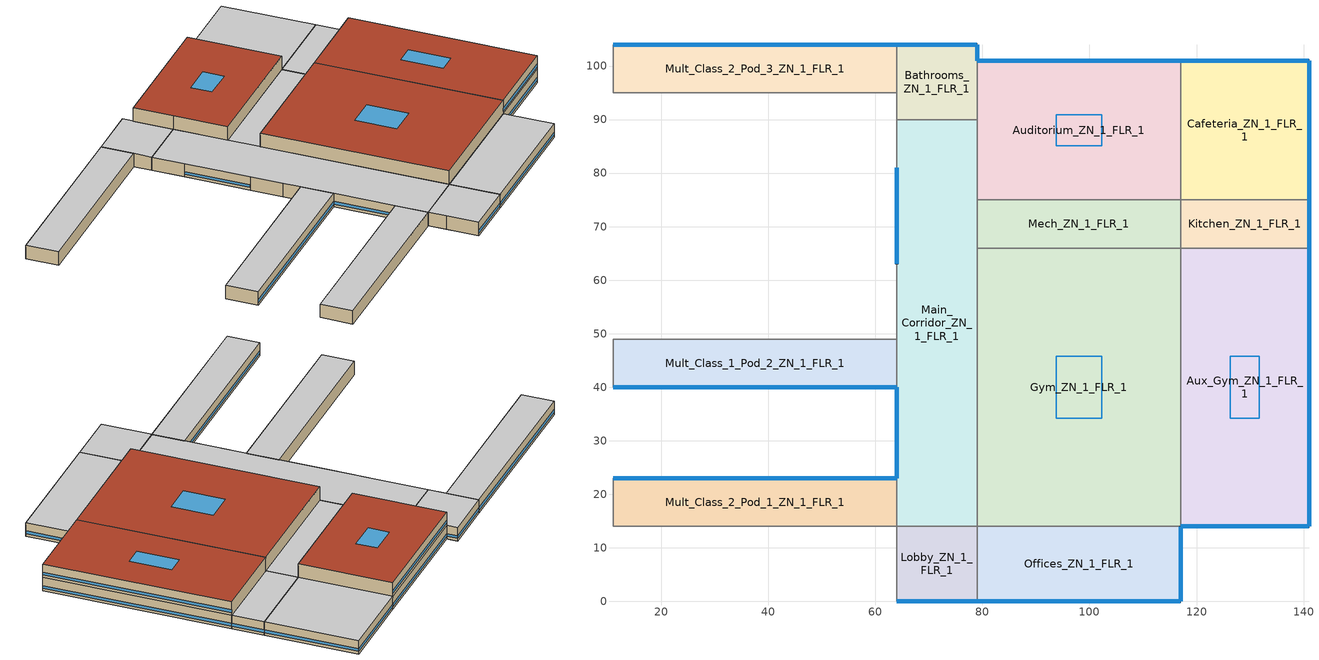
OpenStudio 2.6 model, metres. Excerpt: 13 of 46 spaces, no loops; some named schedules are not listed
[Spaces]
Kitchen_ZN_1_FLR_1
 floor ground: 141,75 141,66 117,66 117,75 z0
 wall outside: 141,66 141,75 z0:4
 wall to Cafeteria_ZN_1_FLR_1: 141,75 117,75 z0:4
 wall to Aux_Gym_ZN_1_FLR_1: 117,66 141,66 z0:4
 wall to Mech_ZN_1_FLR_1: 117,75 117,66 z0:4
 window: 141,66.03 141,74.97 z0.76:1.57
 ceiling to LIBRARY_MEDIA_CENTER_ZN_1_FLR_2: 141,66 141,75 117,75 117,66 z4
Gym_ZN_1_FLR_1
 floor ground: 117,66 117,14 79,14 79,66 z0
 wall to Aux_Gym_ZN_1_FLR_1: 117,14 117,66 z4:8; 117,14 117,66 z0:4
 wall to Main_Corridor_ZN_1_FLR_1: 79,66 79,14 z0:4
 wall to Offices_ZN_1_FLR_1: 79,14 117,14 z0:4
 wall to Offices_ZN_1_FLR_2: 79,14 117,14 z4:8
 wall to Mech_ZN_1_FLR_2: 117,66 79,66 z4:8
 wall to Mech_ZN_1_FLR_1: 117,66 79,66 z0:4
 wall to Main_Corridor_ZN_1_FLR_2: 79,66 79,14 z4:8
 roof outside: 117,14 117,66 79,66 79,14 z8
 skylight: 102.25,34.19 102.25,45.81 93.75,45.81 93.75,34.19 z8
Offices_ZN_1_FLR_1
 floor ground: 117,14 117,0 79,0 79,14 z0
 wall outside: 79,0 117,0 117,14 z0:4
 wall to Lobby_ZN_1_FLR_1: 79,14 79,0 z0:4
 window: 79.03,0 116.97,0 / 117,0.03 117,13.97 z0.76:1.56
 ceiling to Offices_ZN_1_FLR_2: 117,0 117,14 79,14 79,0 z4
Auditorium_ZN_1_FLR_1
 floor ground: 117,101 117,75 79,75 79,101 z0
 wall outside: 117,101 79,101 z4:8; 117,101 79,101 z0:4
 wall to LIBRARY_MEDIA_CENTER_ZN_1_FLR_2: 117,75 117,101 z4:8
 wall to Main_Corridor_ZN_1_FLR_1: 79,90 79,75 z0:4
 wall to Cafeteria_ZN_1_FLR_1: 117,75 117,101 z0:4
 wall to Bathrooms_ZN_1_FLR_2: 79,101 79,90 z4:8
 wall to Bathrooms_ZN_1_FLR_1: 79,101 79,90 z0:4
 wall to Main_Corridor_ZN_1_FLR_2: 79,90 79,75 z4:8
 wall to Mech_ZN_1_FLR_2: 79,75 117,75 z4:8
 wall to Mech_ZN_1_FLR_1: 79,75 117,75 z0:4
 window: 116.97,101 79.03,101 z0.76:1.56; 116.97,101 79.03,101 z4.76:5.56
 roof outside: 117,75 117,101 79,101 79,75 z8
 skylight: 102.25,85.09 102.25,90.91 93.75,90.91 93.75,85.09 z8
Aux_Gym_ZN_1_FLR_1
 floor ground: 141,66 141,14 117,14 117,66 z0
 wall outside: 117,14 141,14 141,66 z0:4; 117,14 141,14 141,66 z4:8
 wall to LIBRARY_MEDIA_CENTER_ZN_1_FLR_2: 141,66 117,66 z4:8
 window: 117.03,14 140.97,14 / 141,14.03 141,65.97 z0.76:1.56; 117.03,14 140.97,14 / 141,14.03 141,65.97 z4.76:5.56
 roof outside: 141,14 141,66 117,66 117,14 z8
 skylight: 131.68,34.19 131.68,45.81 126.32,45.81 126.32,34.19 z8
Cafeteria_ZN_1_FLR_1
 floor ground: 141,101 141,75 117,75 117,101 z0
 wall outside: 141,75 141,101 117,101 z0:4
 window: 141,75.03 141,100.97 / 140.97,101 117.03,101 z0.76:1.56
 ceiling to LIBRARY_MEDIA_CENTER_ZN_1_FLR_2: 141,75 141,101 117,101 117,75 z4
Main_Corridor_ZN_1_FLR_1
 floor ground: 79,90 79,14 64,14 64,90 z0
 wall outside: 64,81 64,63 / 64,40 64,23 z0:4
 wall to Mult_Class_2_Pod_1_ZN_1_FLR_1: 64,23 64,14 z0:4
 wall to Mult_Class_2_Pod_2_ZN_1_FLR_1: 64,63 64,54 z0:4
 wall to Lobby_ZN_1_FLR_1: 64,14 79,14 z0:4
 wall to Mult_Class_1_Pod_3_ZN_1_FLR_1: 64,90 64,81 z0:4
 wall to Mech_ZN_1_FLR_1: 79,66 79,75 z0:4
 wall to Mult_Class_1_Pod_2_ZN_1_FLR_1: 64,49 64,40 z0:4
 wall to Corridor_Pod_2_ZN_1_FLR_1: 64,54 64,49 z0:4
 wall to Bathrooms_ZN_1_FLR_1: 79,90 64,90 z0:4
 window: 64,39.97 64,23.03 / 64,80.97 64,63.03 z0.76:1.56
 ceiling to Main_Corridor_ZN_1_FLR_2: 79,14 79,90 64,90 64,14 z4
Bathrooms_ZN_1_FLR_1
 floor ground: 79,104 79,90 64,90 64,104 z0
 wall outside: 79,101 79,104 64,104 z0:4
 wall to Corridor_Pod_3_ZN_1_FLR_1: 64,95 64,90 z0:4
 wall to Mult_Class_2_Pod_3_ZN_1_FLR_1: 64,104 64,95 z0:4
 window: 79,101.03 79,103.97 z0.76:1.58; 78.97,104 64.03,104 z0.76:1.56
 ceiling to Bathrooms_ZN_1_FLR_2: 79,90 79,104 64,104 64,90 z4
Mult_Class_2_Pod_1_ZN_1_FLR_1
 floor ground: 64,23 64,14 11,14 11,23 z0
 wall outside: 64,23 11,23 z0:4
 wall to Corner_Class_2_Pod_1_ZN_1_FLR_1: 11,23 11,14 z0:4
 wall to Corridor_Pod_1_ZN_1_FLR_1: 11,14 64,14 z0:4
 window: 63.97,23 11.03,23 z0.76:1.56
 ceiling to Mult_Class_2_Pod_1_ZN_1_FLR_2: 64,14 64,23 11,23 11,14 z4
Lobby_ZN_1_FLR_1
 floor ground: 79,14 79,0 64,0 64,14 z0
 wall outside: 64,0 79,0 z0:4
 wall to Corridor_Pod_1_ZN_1_FLR_1: 64,14 64,9 z0:4
 wall to Mult_Class_1_Pod_1_ZN_1_FLR_1: 64,9 64,0 z0:4
 window: 64.03,0 78.97,0 z0.76:1.56
 ceiling to Lobby_ZN_1_FLR_2: 79,0 79,14 64,14 64,0 z4
Mult_Class_2_Pod_3_ZN_1_FLR_1
 floor ground: 64,104 64,95 11,95 11,104 z0
 wall outside: 64,104 11,104 z0:4
 wall to Corner_Class_2_Pod_3_ZN_1_FLR_1: 11,104 11,95 z0:4
 wall to Corridor_Pod_3_ZN_1_FLR_1: 11,95 64,95 z0:4
 window: 63.97,104 11.03,104 z0.76:1.56
 ceiling to Mult_Class_2_Pod_3_ZN_1_FLR_2: 64,95 64,104 11,104 11,95 z4
Mech_ZN_1_FLR_1
 floor ground: 117,75 117,66 79,66 79,75 z0
 ceiling to Mech_ZN_1_FLR_2: 117,66 117,75 79,75 79,66 z4
Mult_Class_1_Pod_2_ZN_1_FLR_1
 floor ground: 64,49 64,40 11,40 11,49 z0
 wall outside: 11,40 64,40 z0:4
 wall to Corner_Class_1_Pod_2_ZN_1_FLR_1: 11,49 11,40 z0:4
 wall to Corridor_Pod_2_ZN_1_FLR_1: 64,49 11,49 z0:4
 window: 11.03,40 63.97,40 z0.76:1.56
 ceiling to Mult_Class_1_Pod_2_ZN_1_FLR_2: 64,40 64,49 11,49 11,40 z4
[Material:NoMass] Roughness=Smooth; Thermal Absorptance=0.9; Solar Absorptance=0.7
Name | Thermal Resistance {m2-K/W} | Visible Absorptance
Typical Carpet Pad | 0.21648 | 0.8
Typical Insulation 1 | 6.78179 | 0.7
Typical Insulation 2 | 5.19354 | 0.7
Typical Insulation 3 | 7.04224 | 0.7
Typical Carpet Pad 2 | 2.57255 | 0.8
Typical Carpet Pad 3 | 4.69593 | 0.8
Typical Insulation 4 | 0.624982 | 0.7
Typical Insulation 5 | 0.625 | 0.7
[Material]
Name | Roughness | Thickness {m} | Conductivity {W/m-K} | Density {kg/m3} | Specific Heat {J/kg-K} | Thermal Absorptance | Solar Absorptance | Visible Absorptance
100mm Normalweight concrete floor | MediumSmooth | 0.1016 | 2.31 | 2322 | 832
G01 13mm gypsum board | Smooth | 0.0127 | 0.16 | 800 | 1090 | 0.9 | 0.7 | 0.5
G05 25mm wood | MediumSmooth | 0.0254 | 0.15 | 608 | 1630 | 0.9 | 0.5 | 0.5
4 in. Normalweight Concrete Floor | MediumRough | 0.1016 | 2.31 | 2322 | 832 | 0.9 | 0.7 | 0.7
1IN Stucco | Smooth | 0.0253 | 0.6918 | 1858 | 837 | 0.9 | 0.7 | 0.92
8IN CONCRETE HW RefBldg | Rough | 0.2032 | 1.311 | 2240 | 836.8 | 0.9 | 0.7 | 0.7
1/2IN Gypsum | Smooth | 0.0127 | 0.16 | 784.9 | 830 | 0.9 | 0.4 | 0.4
Metal Roof Surface; F08 Metal surface | Smooth | 0.0008 | 45.28 | 7824 | 500 | 0.9 | 0.7 | 0.7
6 in. Normalweight Concrete Floor | MediumRough | 0.1524 | 2.31 | 2322 | 832 | 0.9 | 0.7 | 0.7
[Construction]
BTAP-Int-Floor: 100mm Normalweight concrete floor, Typical Carpet Pad
BTAP-Int-Wall: G01 13mm gypsum board, G01 13mm gypsum board
BTAP-Int-Ceiling: Typical Carpet Pad, 100mm Normalweight concrete floor
BTAP-Ext-DaylightDiffuser: SimpleGlazing
BTAP-Int-Door: G05 25mm wood
BTAP-Ext-Floor-Mass:U-0.142: Typical Insulation 1, 4 in. Normalweight Concrete Floor, Typical Carpet Pad
BTAP-Ext-Wall-Mass:U-0.183: 1IN Stucco, 8IN CONCRETE HW RefBldg, Typical Insulation 2, 1/2IN Gypsum
BTAP-Ext-Roof-Metal:U-0.142: Metal Roof Surface, Typical Insulation 3
BTAP-Grnd-Floor-Mass:U-0.379: 6 in. Normalweight Concrete Floor, Typical Carpet Pad 2
BTAP-Grnd-Roof-Mass:U-0.21: 6 in. Normalweight Concrete Floor, Typical Carpet Pad 3
BTAP-Ext-Door:U-1.6: F08 Metal surface, Typical Insulation 4
BTAP-Ext-OverHeadDoor:U-1.6: Typical Insulation 5
BTAP-Ext-DaylightDiffuser:U=0.160 SHGC=0.600: SimpleGlazing:U=0.160 SHGC=0.600
[DefaultConstructionSet]
BTAP-Mass at hdd = 8550.0: Default Exterior Surface Constructions=BTAP-Mass at hdd = 8550.0; Default Interior Surface Constructions=Default Surface Constructions 2; Default Ground Contact Surface Constructions=BTAP-Mass at hdd = 8550.0 1; Default Exterior SubSurface Constructions=BTAP-Mass at hdd = 8550.0; Default Interior SubSurface Constructions=Default Sub Surface Constructions 2; Interior Partition Construction=BTAP-Int-Door
[DefaultSurfaceConstructions]
Name | Floor Construction | Wall Construction | Roof Ceiling Construction
Default Surface Constructions 2 | BTAP-Int-Floor | BTAP-Int-Wall | BTAP-Int-Ceiling
BTAP-Mass at hdd = 8550.0 | BTAP-Ext-Floor-Mass:U-0.142 | BTAP-Ext-Wall-Mass:U-0.183 | BTAP-Ext-Roof-Metal:U-0.142
BTAP-Mass at hdd = 8550.0 1 | BTAP-Grnd-Floor-Mass:U-0.379 | BTAP-Grnd-Roof-Mass:U-0.21 | BTAP-Grnd-Roof-Mass:U-0.21
[DefaultSubSurfaceConstructions]
Name | Fixed Window Construction | Operable Window Construction | Door Construction | Glass Door Construction | Overhead Door Construction | Skylight Construction | Tubular Daylight Dome Construction | Tubular Daylight Diffuser Construction
Default Sub Surface Constructions 2 | BTAP-Ext-DaylightDiffuser | BTAP-Ext-DaylightDiffuser | BTAP-Int-Door
BTAP-Mass at hdd = 8550.0 | BTAP-Ext-DaylightDiffuser:U=0.160 SHGC=0.600 | BTAP-Ext-DaylightDiffuser:U=0.160 SHGC=0.600 | BTAP-Ext-Door:U-1.6 | BTAP-Ext-DaylightDiffuser:U=0.160 SHGC=0.600 | BTAP-Ext-OverHeadDoor:U-1.6 | BTAP-Ext-DaylightDiffuser:U=0.160 SHGC=0.600 | BTAP-Ext-DaylightDiffuser:U=0.160 SHGC=0.600 | BTAP-Ext-DaylightDiffuser:U=0.160 SHGC=0.600
[WindowMaterial:SimpleGlazingSystem] Solar Heat Gain Coefficient=0.6; Visible Transmittance=0.21
Name | U-Factor {W/m2-K}
SimpleGlazing | 2.2
SimpleGlazing:U=0.160 SHGC=0.600 | 1.6
[Space] Building Story=Building Story 1; Part of Total Floor Area=Yes
Name | Space Type | Thermal Zone
Kitchen_ZN_1_FLR_1 | Space Function Food preparation | Sp-Kitchen_ZN_1_FLR_1 Sys-3 Flr-1 Sch-B HPlcmt-east ZN
Gym_ZN_1_FLR_1 | Space Function Gym - play | Sp-Gym_ZN_1_FLR_1 Sys-3 Flr-1 Sch-B HPlcmt-core ZN
Offices_ZN_1_FLR_1 | Space Function Office - enclosed | Sp-Offices_ZN_1_FLR_1 Sys-3 Flr-1 Sch-A HPlcmt-south ZN
Auditorium_ZN_1_FLR_1 | Space Function Audience - auditorium | Sp-Auditorium_ZN_1_FLR_1 Sys-3 Flr-1 Sch-C HPlcmt-north ZN
Aux_Gym_ZN_1_FLR_1 | Space Function Gym - play | Sp-Aux_Gym_ZN_1_FLR_1 Sys-3 Flr-1 Sch-B HPlcmt-east ZN
Mult_Class_1_Pod_2_ZN_1_FLR_1 | Space Function Classroom/lecture/training | Sp-Mult_Class_1_Pod_2_ZN_1_FLR_1 Sys-3 Flr-1 Sch-D HPlcmt-south ZN
Mult_Class_2_Pod_1_ZN_1_FLR_1 | Space Function Classroom/lecture/training | Sp-Mult_Class_2_Pod_1_ZN_1_FLR_1 Sys-3 Flr-1 Sch-D HPlcmt-north ZN
Cafeteria_ZN_1_FLR_1 | Space Function Conf./meet./multi-purpose | Sp-Cafeteria_ZN_1_FLR_1 Sys-3 Flr-1 Sch-C HPlcmt-east ZN
Mech_ZN_1_FLR_1 | Space Function Electrical/Mechanical-sch-D | Sp-Mech_ZN_1_FLR_1 Sys-3 Flr-1 Sch-D HPlcmt-core ZN
Main_Corridor_ZN_1_FLR_1 | Space Function Corr. >= 2.4m wide-sch-D | Sp-Main_Corridor_ZN_1_FLR_1 Sys-3 Flr-1 Sch-D HPlcmt-west ZN
Bathrooms_ZN_1_FLR_1 | Space Function Washroom-sch-D | Sp-Bathrooms_ZN_1_FLR_1 Sys-3 Flr-1 Sch-D HPlcmt-north ZN
Lobby_ZN_1_FLR_1 | Space Function Lobby - elevator | Sp-Lobby_ZN_1_FLR_1 Sys-3 Flr-1 Sch-C HPlcmt-south ZN
Mult_Class_2_Pod_3_ZN_1_FLR_1 | Space Function Classroom/lecture/training | Sp-Mult_Class_2_Pod_3_ZN_1_FLR_1 Sys-3 Flr-1 Sch-D HPlcmt-north ZN
[BuildingStory]
Building Story 1: Nominal Z Coordinate {m}=0
[SpaceType] Standards Building Type=Space Function
Name | Default Schedule Set | Design Specification Outdoor Air Object | Standards Space Type
Space Function Audience - auditorium | Space Function Audience - auditorium Schedule Set | Space Function Audience - auditorium Ventilation | Audience - auditorium
Space Function Gym - play | Space Function Gym - play Schedule Set | Space Function Gym - play Ventilation | Gym - play
Space Function Washroom-sch-D | Space Function Washroom-sch-D Schedule Set | Space Function Washroom-sch-D Ventilation | Washroom-sch-D
Space Function Conf./meet./multi-purpose | Space Function Conf./meet./multi-purpose Schedule Set | Space Function Conf./meet./multi-purpose Ventilation | Conf./meet./multi-purpose
Space Function Food preparation | Space Function Food preparation Schedule Set | Space Function Food preparation Ventilation | Food preparation
Space Function Lobby - elevator | Space Function Lobby - elevator Schedule Set | Space Function Lobby - elevator Ventilation | Lobby - elevator
Space Function Electrical/Mechanical-sch-D | Space Function Electrical/Mechanical-sch-D Schedule Set | Space Function Electrical/Mechanical-sch-D Ventilation | Electrical/Mechanical-sch-D
Space Function Office - enclosed | Space Function Office - enclosed Schedule Set | Space Function Office - enclosed Ventilation | Office - enclosed
[People:Definition] Number of People Calculation Method=People/Area; Fraction Radiant=0.3
Name | People per Space Floor Area {person/m2}
Space Function Audience - auditorium People Definition; Space Function Conf./meet./multi-purpose People Definition; Space Function Gym - play People Definition | 0.199993
Space Function Food preparation People Definition; Space Function Office - enclosed People Definition | 0.0500522
[People] Work Efficiency Schedule=Work Efficiency Schedule; Clothing Insulation Schedule=Clothing Schedule; Air Velocity Schedule=Air Velocity Schedule; Multiplier=1
Name | People Definition | Space or SpaceType
Space Function Audience - auditorium People | Space Function Audience - auditorium People Definition | Space Function Audience - auditorium
Space Function Conf./meet./multi-purpose People | Space Function Conf./meet./multi-purpose People Definition | Space Function Conf./meet./multi-purpose
Space Function Electrical/Mechanical-sch-D People | Space Function Electrical/Mechanical-sch-D People Definition | Space Function Electrical/Mechanical-sch-D
Space Function Food preparation People | Space Function Food preparation People Definition | Space Function Food preparation
Space Function Gym - play People | Space Function Gym - play People Definition | Space Function Gym - play
Space Function Lobby - elevator People | Space Function Lobby - elevator People Definition | Space Function Lobby - elevator
Space Function Office - enclosed People | Space Function Office - enclosed People Definition | Space Function Office - enclosed
Space Function Washroom-sch-D People | Space Function Washroom-sch-D People Definition | Space Function Washroom-sch-D
[Lights:Definition] Design Level Calculation Method=Watts/Area; Fraction Radiant=0.5; Fraction Visible=0.2
Name | Watts per Space Floor Area {W/m2}
Space Function Audience - auditorium Lights Definition | 8.49993
Space Function Conf./meet./multi-purpose Lights Definition | 11.8799
Space Function Food preparation Lights Definition | 10.6999
Space Function Gym - play Lights Definition | 12.8999
Space Function Office - enclosed Lights Definition | 11.8999
[Lights] Fraction Replaceable=1
Name | Lights Definition | Space or SpaceType
Space Function Audience - auditorium Lights | Space Function Audience - auditorium Lights Definition | Space Function Audience - auditorium
Space Function Conf./meet./multi-purpose Lights | Space Function Conf./meet./multi-purpose Lights Definition | Space Function Conf./meet./multi-purpose
Space Function Electrical/Mechanical-sch-D Lights | Space Function Electrical/Mechanical-sch-D Lights Definition | Space Function Electrical/Mechanical-sch-D
Space Function Food preparation Lights | Space Function Food preparation Lights Definition | Space Function Food preparation
Space Function Gym - play Lights | Space Function Gym - play Lights Definition | Space Function Gym - play
Space Function Lobby - elevator Lights | Space Function Lobby - elevator Lights Definition | Space Function Lobby - elevator
Space Function Office - enclosed Lights | Space Function Office - enclosed Lights Definition | Space Function Office - enclosed
Space Function Washroom-sch-D Lights | Space Function Washroom-sch-D Lights Definition | Space Function Washroom-sch-D
[ElectricEquipment:Definition] Design Level Calculation Method=Watts/Area; Fraction Radiant=0.5
Name | Watts per Space Floor Area {W/m2}
Space Function Audience - auditorium Elec Equip Definition | 2.49998
Space Function Conf./meet./multi-purpose Elec Equip Definition | 0.999992
Space Function Food preparation Elec Equip Definition | 9.99992
Space Function Gym - play Elec Equip Definition | 1.49999
Space Function Office - enclosed Elec Equip Definition | 7.49994
[ElectricEquipment]
Name | Electric Equipment Definition | Space or SpaceType
Space Function Audience - auditorium Elec Equip | Space Function Audience - auditorium Elec Equip Definition | Space Function Audience - auditorium
Space Function Conf./meet./multi-purpose Elec Equip | Space Function Conf./meet./multi-purpose Elec Equip Definition | Space Function Conf./meet./multi-purpose
Space Function Electrical/Mechanical-sch-D Elec Equip | Space Function Electrical/Mechanical-sch-D Elec Equip Definition | Space Function Electrical/Mechanical-sch-D
Space Function Food preparation Elec Equip | Space Function Food preparation Elec Equip Definition | Space Function Food preparation
Space Function Gym - play Elec Equip | Space Function Gym - play Elec Equip Definition | Space Function Gym - play
Space Function Lobby - elevator Elec Equip | Space Function Lobby - elevator Elec Equip Definition | Space Function Lobby - elevator
Space Function Office - enclosed Elec Equip | Space Function Office - enclosed Elec Equip Definition | Space Function Office - enclosed
Space Function Washroom-sch-D Elec Equip | Space Function Washroom-sch-D Elec Equip Definition | Space Function Washroom-sch-D
[DesignSpecification:OutdoorAir] Outdoor Air Method=Sum; Outdoor Air Flow per Person {m3/s-person}=0; Outdoor Air Flow Rate {m3/s}=0; Outdoor Air Flow Air Changes per Hour {1/hr}=0
Name | Outdoor Air Flow per Floor Area {m3/s-m2}
Space Function Audience - auditorium Ventilation; Space Function Lobby - elevator Ventilation | 0.0041148
Space Function Conf./meet./multi-purpose Ventilation | 0.0015748
Space Function Electrical/Mechanical-sch-D Ventilation; Space Function Washroom-sch-D Ventilation | 0.0003048
Space Function Food preparation Ventilation | 0.0013716
Space Function Gym - play Ventilation | 0.001524
Space Function Office - enclosed Ventilation | 0.0004318
[DefaultScheduleSet] People Activity Level Schedule=NECB-Activity; Infiltration Schedule=Always On
Name | Number of People Schedule | Lighting Schedule | Electric Equipment Schedule
Space Function Audience - auditorium Schedule Set; Space Function Conf./meet./multi-purpose Schedule Set; Space Function Lobby - elevator Schedule Set | NECB-C-Occupancy | NECB-C-Lighting | NECB-C-Electric-Equipment
Space Function Electrical/Mechanical-sch-D Schedule Set; Space Function Washroom-sch-D Schedule Set | NECB-D-Occupancy | NECB-D-Lighting | NECB-D-Electric-Equipment
Space Function Food preparation Schedule Set; Space Function Gym - play Schedule Set | NECB-B-Occupancy | NECB-B-Lighting | NECB-B-Electric-Equipment
Space Function Office - enclosed Schedule Set | NECB-A-Occupancy | NECB-A-Lighting | NECB-A-Electric-Equipment
[ThermostatSetpoint:DualSetpoint]
Name | Heating Setpoint Temperature Schedule | Cooling Setpoint Temperature Schedule
Space Function Audience - auditorium Thermostat 2; Space Function Conf./meet./multi-purpose Thermostat 2; Space Function Lobby - elevator Thermostat 3 | NECB-C-Thermostat Setpoint-Heating | NECB-C-Thermostat Setpoint-Cooling
Space Function Gym - play Thermostat 3; Space Function Food preparation Thermostat 2; Space Function Gym - play Thermostat 4 | NECB-B-Thermostat Setpoint-Heating | NECB-B-Thermostat Setpoint-Cooling
Space Function Washroom-sch-D Thermostat 3; Space Function Classroom/lecture/training Thermostat 28; Space Function Classroom/lecture/training Thermostat 30; Space Function Corr. >= 2.4m wide-sch-D Thermostat 12; Space Function Classroom/lecture/training Thermostat 35; Space Function Electrical/Mechanical-sch-D Thermostat 3 | NECB-D-Thermostat Setpoint-Heating | NECB-D-Thermostat Setpoint-Cooling
Space Function Office - enclosed Thermostat 3 | NECB-A-Thermostat Setpoint-Heating | NECB-A-Thermostat Setpoint-Cooling
[SpaceInfiltration:DesignFlowRate] Schedule=Always On Discrete; Design Flow Rate Calculation Method=Flow/ExteriorArea; Flow per Exterior Surface Area {m3/s-m2}=0.00025; Constant Term Coefficient=0; Temperature Term Coefficient=0; Velocity Term Coefficient=0.224; Velocity Squared Term Coefficient=0
Name | Space or SpaceType
Auditorium_ZN_1_FLR_1 Infiltration | Auditorium_ZN_1_FLR_1
Aux_Gym_ZN_1_FLR_1 Infiltration | Aux_Gym_ZN_1_FLR_1
Bathrooms_ZN_1_FLR_1 Infiltration | Bathrooms_ZN_1_FLR_1
Cafeteria_ZN_1_FLR_1 Infiltration | Cafeteria_ZN_1_FLR_1
Gym_ZN_1_FLR_1 Infiltration | Gym_ZN_1_FLR_1
Kitchen_ZN_1_FLR_1 Infiltration | Kitchen_ZN_1_FLR_1
Lobby_ZN_1_FLR_1 Infiltration | Lobby_ZN_1_FLR_1
Main_Corridor_ZN_1_FLR_1 Infiltration | Main_Corridor_ZN_1_FLR_1
Mult_Class_1_Pod_2_ZN_1_FLR_1 Infiltration | Mult_Class_1_Pod_2_ZN_1_FLR_1
Mult_Class_2_Pod_1_ZN_1_FLR_1 Infiltration | Mult_Class_2_Pod_1_ZN_1_FLR_1
Mult_Class_2_Pod_3_ZN_1_FLR_1 Infiltration | Mult_Class_2_Pod_3_ZN_1_FLR_1
Offices_ZN_1_FLR_1 Infiltration | Offices_ZN_1_FLR_1
[ThermalZone] Use Ideal Air Loads=No
Name | Thermostat
Sp-Auditorium_ZN_1_FLR_1 Sys-3 Flr-1 Sch-C HPlcmt-north ZN | Space Function Audience - auditorium Thermostat 2
Sp-Cafeteria_ZN_1_FLR_1 Sys-3 Flr-1 Sch-C HPlcmt-east ZN | Space Function Conf./meet./multi-purpose Thermostat 2
Sp-Lobby_ZN_1_FLR_1 Sys-3 Flr-1 Sch-C HPlcmt-south ZN | Space Function Lobby - elevator Thermostat 3
Sp-Aux_Gym_ZN_1_FLR_1 Sys-3 Flr-1 Sch-B HPlcmt-east ZN | Space Function Gym - play Thermostat 3
Sp-Kitchen_ZN_1_FLR_1 Sys-3 Flr-1 Sch-B HPlcmt-east ZN | Space Function Food preparation Thermostat 2
Sp-Gym_ZN_1_FLR_1 Sys-3 Flr-1 Sch-B HPlcmt-core ZN | Space Function Gym - play Thermostat 4
Sp-Bathrooms_ZN_1_FLR_1 Sys-3 Flr-1 Sch-D HPlcmt-north ZN | Space Function Washroom-sch-D Thermostat 3
Sp-Mult_Class_2_Pod_1_ZN_1_FLR_1 Sys-3 Flr-1 Sch-D HPlcmt-north ZN | Space Function Classroom/lecture/training Thermostat 28
Sp-Mult_Class_2_Pod_3_ZN_1_FLR_1 Sys-3 Flr-1 Sch-D HPlcmt-north ZN | Space Function Classroom/lecture/training Thermostat 30
Sp-Main_Corridor_ZN_1_FLR_1 Sys-3 Flr-1 Sch-D HPlcmt-west ZN | Space Function Corr. >= 2.4m wide-sch-D Thermostat 12
Sp-Mult_Class_1_Pod_2_ZN_1_FLR_1 Sys-3 Flr-1 Sch-D HPlcmt-south ZN | Space Function Classroom/lecture/training Thermostat 35
Sp-Mech_ZN_1_FLR_1 Sys-3 Flr-1 Sch-D HPlcmt-core ZN | Space Function Electrical/Mechanical-sch-D Thermostat 3
Sp-Offices_ZN_1_FLR_1 Sys-3 Flr-1 Sch-A HPlcmt-south ZN | Space Function Office - enclosed Thermostat 3
